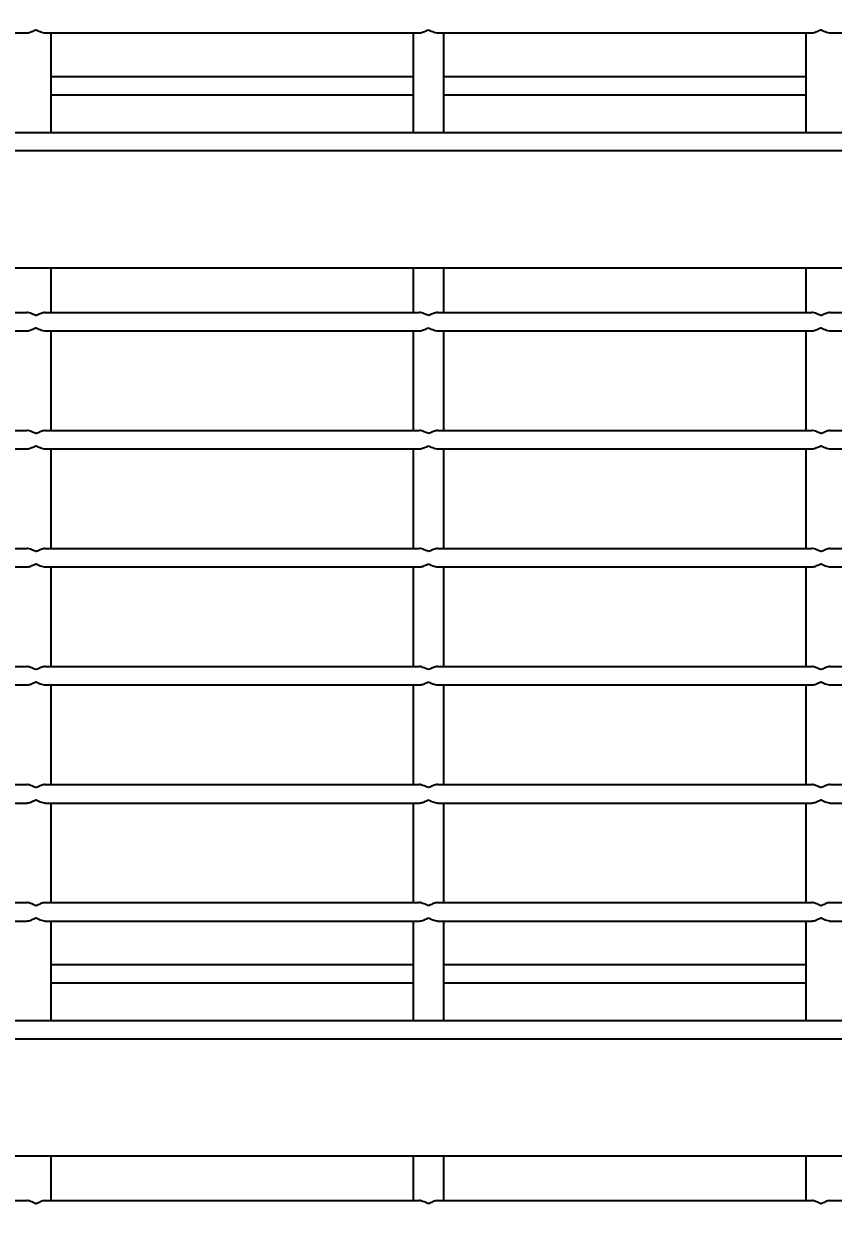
# Model space of a CAD drawing. Header units: millimetres. Extents: x 1293 to 41893, y 1011 to 26911.
# Drawn here: x 16609.7 to 16819.2, y 10884.1 to 11190.9 of the extents above; entities that cross this region are included whole.
import ezdxf

# ---------------------------------------------------------------- set-up
doc = ezdxf.new("R2010")
doc.units = ezdxf.units.MM
doc.header["$LTSCALE"] = 50
doc.layers.add('CAPA_1', color=7, linetype='Continuous')
doc.layers.add('PASILLOS', color=2, linetype='Continuous')
doc.styles.add('SLDTEXTSTYLE0', font='TXT', dxfattribs={"width": 0.75})
doc.dimstyles.new('SLDDIMSTYLE0', dxfattribs={"dimtxt": 100, "dimasz": 100, "dimexe": 0, "dimexo": 0.0625, "dimgap": 25, "dimtad": 2, "dimdec": 0, "dimrnd": 1e-09, "dimzin": 12, "dimdsep": 46, "dimtxsty": 'SLDTEXTSTYLE0', "dimsah": 1, "dimcen": 0.09, "dimadec": 0, "dimazin": 3, "dimtfac": 1, "dimtdec": 0, "dimtofl": 0, "dimtmove": 0, "dimatfit": 3, "dimfxl": 1, "dimfrac": 2, "dimtolj": 1, "dimtzin": 12, "dimarcsym": 0})

# ---------------------------------------------------------------- blocks, each defined once
blk = doc.blocks.new('_D_16')
at = {"layer": 'CAPA_1', "transparency": 16777216}
for p, q in [((18069.94, 13667.83), (18069.94, 9974.87)), ((7974.69, 13667.35), (7974.69, 9974.87)), ((7974.69, 10024.87), (18069.94, 10024.87))]:
    blk.add_line(p, q, dxfattribs=at)
for points in [[(7974.69, 10024.87), (8074.69, 10009.48), (8074.69, 10040.25)], [(18069.94, 10024.87), (17969.94, 10040.25), (17969.94, 10009.48)]]:
    blk.add_solid(points, dxfattribs=at)
at = {"layer": 'CAPA_1', "transparency": 16777216, "insert": (12837.59, 10153.77), "char_height": 100, "attachment_point": 1, "style": 'SLDTEXTSTYLE0'}
blk.add_mtext('10095', dxfattribs=at)

msp = doc.modelspace()

# ---------------------------------------------------------------- linework, layer by layer
at = {"layer": 'PASILLOS', "linetype": 'Continuous', "lineweight": 25}
for p, q in [((16513.6240732, 11188.5565597), (16610.4615732, 11188.5565597)), ((16615.2240732, 11188.5565597), (16712.0615732, 11188.5565597)), ((16616.8115732, 11162.7790597), (16616.8115732, 11188.5565597)), ((16710.4740732, 11188.5565597), (16710.4740732, 11162.7790597)), ((16716.8240732, 11188.5565597), (16813.6615732, 11188.5565597)), ((16718.4115732, 11162.7790597), (16718.4115732, 11188.5565597)), ((16812.0740732, 11188.5565597), (16812.0740732, 11162.7790597)), ((16818.4240732, 11188.5565597), (16915.2615732, 11188.5565597)), ((16616.8115732, 11177.2857267), (16710.4740732, 11177.2857267)), ((16718.4115732, 11177.2857267), (16812.0740732, 11177.2857267)), ((16616.8115732, 11172.5232267), (16710.4740732, 11172.5232267)), ((16718.4115732, 11172.5232267), (16812.0740732, 11172.5232267)), ((16513.6240732, 11162.7790597), (16610.4615732, 11162.7790597)), ((16610.4615732, 11162.7790597), (16615.2240732, 11162.7790597)), ((16615.2240732, 11162.7790597), (16712.0615732, 11162.7790597)), ((16712.0615732, 11162.7790597), (16716.8240732, 11162.7790597)), ((16716.8240732, 11162.7790597), (16813.6615732, 11162.7790597)), ((16813.6615732, 11162.7790597), (16818.4240732, 11162.7790597)), ((16818.4240732, 11162.7790597), (16915.2615732, 11162.7790597)), ((17041.4678232, 11158.0165597), (16285.8178232, 11158.0165597)), ((17041.4678232, 11127.6990597), (16285.8178232, 11127.6990597)), ((16616.8115732, 11116.2057267), (16616.8115732, 11127.6990597)), ((16710.4740732, 11127.6990597), (16710.4740732, 11116.2057267)), ((16718.4115732, 11116.2057267), (16718.4115732, 11127.6990597)), ((16812.0740732, 11127.6990597), (16812.0740732, 11116.2057267)), ((16513.6240732, 11116.2057267), (16610.4615732, 11116.2057267)), ((16615.2240732, 11116.2057267), (16712.0615732, 11116.2057267)), ((16716.8240732, 11116.2057267), (16813.6615732, 11116.2057267)), ((16818.4240732, 11116.2057267), (16915.2615732, 11116.2057267)), ((16513.6240732, 11111.4432267), (16610.4615732, 11111.4432267)), ((16615.2240732, 11111.4432267), (16712.0615732, 11111.4432267)), ((16616.8115732, 11085.6657267), (16616.8115732, 11111.4432267)), ((16710.4740732, 11111.4432267), (16710.4740732, 11085.6657267)), ((16716.8240732, 11111.4432267), (16813.6615732, 11111.4432267)), ((16718.4115732, 11085.6657267), (16718.4115732, 11111.4432267)), ((16812.0740732, 11111.4432267), (16812.0740732, 11085.6657267)), ((16818.4240732, 11111.4432267), (16915.2615732, 11111.4432267)), ((16513.6240732, 11085.6657267), (16610.4615732, 11085.6657267)), ((16615.2240732, 11085.6657267), (16712.0615732, 11085.6657267)), ((16716.8240732, 11085.6657267), (16813.6615732, 11085.6657267)), ((16818.4240732, 11085.6657267), (16915.2615732, 11085.6657267)), ((16513.6240732, 11080.9032267), (16610.4615732, 11080.9032267)), ((16615.2240732, 11080.9032267), (16712.0615732, 11080.9032267)), ((16616.8115732, 11055.1257267), (16616.8115732, 11080.9032267)), ((16710.4740732, 11080.9032267), (16710.4740732, 11055.1257267)), ((16716.8240732, 11080.9032267), (16813.6615732, 11080.9032267)), ((16718.4115732, 11055.1257267), (16718.4115732, 11080.9032267)), ((16812.0740732, 11080.9032267), (16812.0740732, 11055.1257267)), ((16818.4240732, 11080.9032267), (16915.2615732, 11080.9032267)), ((16513.6240732, 11055.1257267), (16610.4615732, 11055.1257267)), ((16615.2240732, 11055.1257267), (16712.0615732, 11055.1257267)), ((16716.8240732, 11055.1257267), (16813.6615732, 11055.1257267)), ((16818.4240732, 11055.1257267), (16915.2615732, 11055.1257267)), ((16513.6240732, 11050.3632267), (16610.4615732, 11050.3632267)), ((16615.2240732, 11050.3632267), (16712.0615732, 11050.3632267)), ((16616.8115732, 11024.5857267), (16616.8115732, 11050.3632267)), ((16710.4740732, 11050.3632267), (16710.4740732, 11024.5857267)), ((16716.8240732, 11050.3632267), (16813.6615732, 11050.3632267)), ((16718.4115732, 11024.5857267), (16718.4115732, 11050.3632267)), ((16812.0740732, 11050.3632267), (16812.0740732, 11024.5857267)), ((16818.4240732, 11050.3632267), (16915.2615732, 11050.3632267)), ((16513.6240732, 11024.5857267), (16610.4615732, 11024.5857267)), ((16615.2240732, 11024.5857267), (16712.0615732, 11024.5857267)), ((16716.8240732, 11024.5857267), (16813.6615732, 11024.5857267)), ((16818.4240732, 11024.5857267), (16915.2615732, 11024.5857267)), ((16513.6240732, 11019.8232267), (16610.4615732, 11019.8232267)), ((16615.2240732, 11019.8232267), (16712.0615732, 11019.8232267)), ((16616.8115732, 10994.0457267), (16616.8115732, 11019.8232267)), ((16710.4740732, 11019.8232267), (16710.4740732, 10994.0457267)), ((16716.8240732, 11019.8232267), (16813.6615732, 11019.8232267)), ((16718.4115732, 10994.0457267), (16718.4115732, 11019.8232267)), ((16812.0740732, 11019.8232267), (16812.0740732, 10994.0457267)), ((16818.4240732, 11019.8232267), (16915.2615732, 11019.8232267)), ((16513.6240732, 10994.0457267), (16610.4615732, 10994.0457267)), ((16615.2240732, 10994.0457267), (16712.0615732, 10994.0457267)), ((16716.8240732, 10994.0457267), (16813.6615732, 10994.0457267)), ((16818.4240732, 10994.0457267), (16915.2615732, 10994.0457267)), ((16513.6240732, 10989.2832267), (16610.4615732, 10989.2832267)), ((16615.2240732, 10989.2832267), (16712.0615732, 10989.2832267)), ((16616.8115732, 10963.5057267), (16616.8115732, 10989.2832267)), ((16710.4740732, 10989.2832267), (16710.4740732, 10963.5057267)), ((16716.8240732, 10989.2832267), (16813.6615732, 10989.2832267)), ((16718.4115732, 10963.5057267), (16718.4115732, 10989.2832267)), ((16812.0740732, 10989.2832267), (16812.0740732, 10963.5057267)), ((16818.4240732, 10989.2832267), (16915.2615732, 10989.2832267)), ((16513.6240732, 10963.5057267), (16610.4615732, 10963.5057267)), ((16615.2240732, 10963.5057267), (16712.0615732, 10963.5057267)), ((16716.8240732, 10963.5057267), (16813.6615732, 10963.5057267)), ((16818.4240732, 10963.5057267), (16915.2615732, 10963.5057267)), ((16513.6240732, 10958.7432267), (16610.4615732, 10958.7432267)), ((16615.2240732, 10958.7432267), (16712.0615732, 10958.7432267)), ((16616.8115732, 10932.9657267), (16616.8115732, 10958.7432267)), ((16710.4740732, 10958.7432267), (16710.4740732, 10932.9657267)), ((16716.8240732, 10958.7432267), (16813.6615732, 10958.7432267)), ((16718.4115732, 10932.9657267), (16718.4115732, 10958.7432267)), ((16812.0740732, 10958.7432267), (16812.0740732, 10932.9657267)), ((16818.4240732, 10958.7432267), (16915.2615732, 10958.7432267)), ((16616.8115732, 10947.4723938), (16710.4740732, 10947.4723938)), ((16718.4115732, 10947.4723938), (16812.0740732, 10947.4723938)), ((16616.8115732, 10942.7098938), (16710.4740732, 10942.7098938)), ((16718.4115732, 10942.7098938), (16812.0740732, 10942.7098938)), ((16513.6240732, 10932.9657267), (16610.4615732, 10932.9657267)), ((16610.4615732, 10932.9657267), (16615.2240732, 10932.9657267)), ((16615.2240732, 10932.9657267), (16712.0615732, 10932.9657267)), ((16712.0615732, 10932.9657267), (16716.8240732, 10932.9657267)), ((16716.8240732, 10932.9657267), (16813.6615732, 10932.9657267)), ((16813.6615732, 10932.9657267), (16818.4240732, 10932.9657267)), ((16818.4240732, 10932.9657267), (16915.2615732, 10932.9657267)), ((17041.4678232, 10928.2032267), (16285.8178232, 10928.2032267)), ((17041.4678232, 10897.8857267), (16285.8178232, 10897.8857267)), ((16616.8115732, 10886.3923938), (16616.8115732, 10897.8857267)), ((16710.4740732, 10897.8857267), (16710.4740732, 10886.3923938)), ((16718.4115732, 10886.3923938), (16718.4115732, 10897.8857267)), ((16812.0740732, 10897.8857267), (16812.0740732, 10886.3923938)), ((16513.6240732, 10886.3923938), (16610.4615732, 10886.3923938)), ((16615.2240732, 10886.3923938), (16712.0615732, 10886.3923938)), ((16716.8240732, 10886.3923938), (16813.6615732, 10886.3923938)), ((16818.4240732, 10886.3923938), (16915.2615732, 10886.3923938))]:
    msp.add_line(p, q, dxfattribs=at)
for points, knots in [([(16610.4615732, 11188.5565597), (16610.588376, 11188.5664018), (16611.0042281, 11188.5986793), (16611.8068173, 11188.8908904), (16612.4838178, 11189.1897508), (16612.8389892, 11189.348595), (16612.8428232, 11189.3503097)], [0, 0, 0, 0, 0.1723614537, 0.5652622384, 0.9953071929, 1, 1, 1, 1]), ([(16612.8428232, 11189.3503097), (16612.846657, 11189.3485951), (16613.3265646, 11189.1339738), (16614.039838, 11188.8155678), (16614.8238008, 11188.581051), (16615.1249339, 11188.5626257), (16615.2240732, 11188.5565597)], [0, 0, 0, 0, 0.0046971273, 0.5879730074, 0.8643521995, 1, 1, 1, 1]), ([(16712.0615732, 11188.5565597), (16712.188376, 11188.5664018), (16712.6042281, 11188.5986793), (16713.4068173, 11188.8908904), (16714.0838178, 11189.1897508), (16714.4389892, 11189.348595), (16714.4428232, 11189.3503097)], [0, 0, 0, 0, 0.1723614537, 0.5652622384, 0.9953071929, 1, 1, 1, 1]), ([(16714.4428232, 11189.3503097), (16714.446657, 11189.3485951), (16714.9265646, 11189.1339738), (16715.639838, 11188.8155678), (16716.4238008, 11188.581051), (16716.7249339, 11188.5626257), (16716.8240732, 11188.5565597)], [0, 0, 0, 0, 0.0046971273, 0.5879730075, 0.8643521995, 1, 1, 1, 1]), ([(16813.6615732, 11188.5565597), (16813.788376, 11188.5664018), (16814.2042281, 11188.5986793), (16815.0068173, 11188.8908904), (16815.6838178, 11189.1897508), (16816.0389892, 11189.348595), (16816.0428232, 11189.3503097)], [0, 0, 0, 0, 0.1723614537, 0.5652622384, 0.9953071929, 1, 1, 1, 1]), ([(16816.0428232, 11189.3503097), (16816.046657, 11189.3485951), (16816.5265646, 11189.1339738), (16817.239838, 11188.8155678), (16818.0238008, 11188.581051), (16818.3249339, 11188.5626257), (16818.4240732, 11188.5565597)], [0, 0, 0, 0, 0.0046971273, 0.5879730074, 0.8643521995, 1, 1, 1, 1]), ([(16612.8428232, 11115.4119767), (16612.8389893, 11115.4136913), (16612.3590818, 11115.6283126), (16611.6458083, 11115.9467186), (16610.8618455, 11116.1812354), (16610.5607124, 11116.1996607), (16610.4615732, 11116.2057267)], [0, 0, 0, 0, 0.00469712726, 0.58797300738, 0.86435219951, 1, 1, 1, 1]), ([(16615.2240732, 11116.2057267), (16615.0972703, 11116.1958846), (16614.6814182, 11116.1636071), (16613.878829, 11115.871396), (16613.2018285, 11115.5725356), (16612.8466571, 11115.4136914), (16612.8428232, 11115.4119767)], [0, 0, 0, 0, 0.1723614537, 0.5652622384, 0.9953071929, 1, 1, 1, 1]), ([(16714.4428232, 11115.4119767), (16714.4389893, 11115.4136913), (16713.9590818, 11115.6283126), (16713.2458083, 11115.9467186), (16712.4618455, 11116.1812354), (16712.1607124, 11116.1996607), (16712.0615732, 11116.2057267)], [0, 0, 0, 0, 0.0046971273, 0.5879730074, 0.8643521995, 1, 1, 1, 1]), ([(16716.8240732, 11116.2057267), (16716.6972703, 11116.1958846), (16716.2814182, 11116.1636071), (16715.478829, 11115.871396), (16714.8018285, 11115.5725356), (16714.4466571, 11115.4136914), (16714.4428232, 11115.4119767)], [0, 0, 0, 0, 0.1723614537, 0.5652622384, 0.9953071929, 1, 1, 1, 1]), ([(16816.0428232, 11115.4119767), (16816.0389893, 11115.4136913), (16815.5590818, 11115.6283126), (16814.8458083, 11115.9467186), (16814.0618455, 11116.1812354), (16813.7607124, 11116.1996607), (16813.6615732, 11116.2057267)], [0, 0, 0, 0, 0.0046971273, 0.5879730073, 0.8643521995, 1, 1, 1, 1]), ([(16818.4240732, 11116.2057267), (16818.2972703, 11116.1958846), (16817.8814182, 11116.1636071), (16817.078829, 11115.871396), (16816.4018285, 11115.5725356), (16816.0466571, 11115.4136914), (16816.0428232, 11115.4119767)], [0, 0, 0, 0, 0.1723614537, 0.5652622384, 0.9953071929, 1, 1, 1, 1]), ([(16610.4615732, 11111.4432267), (16610.588376, 11111.4530689), (16611.0042281, 11111.4853463), (16611.8068173, 11111.7775574), (16612.4838178, 11112.0764178), (16612.8389892, 11112.2352621), (16612.8428232, 11112.2369767)], [0, 0, 0, 0, 0.1723614537, 0.5652622384, 0.9953071929, 1, 1, 1, 1]), ([(16612.8428232, 11112.2369767), (16612.846657, 11112.2352622), (16613.3265646, 11112.0206408), (16614.039838, 11111.7022349), (16614.8238008, 11111.467718), (16615.1249339, 11111.4492927), (16615.2240732, 11111.4432267)], [0, 0, 0, 0, 0.0046971273, 0.5879730074, 0.8643521995, 1, 1, 1, 1]), ([(16712.0615732, 11111.4432267), (16712.188376, 11111.4530689), (16712.6042281, 11111.4853463), (16713.4068173, 11111.7775574), (16714.0838178, 11112.0764178), (16714.4389892, 11112.2352621), (16714.4428232, 11112.2369767)], [0, 0, 0, 0, 0.1723614537, 0.5652622384, 0.9953071929, 1, 1, 1, 1]), ([(16714.4428232, 11112.2369767), (16714.446657, 11112.2352622), (16714.9265646, 11112.0206408), (16715.639838, 11111.7022349), (16716.4238008, 11111.467718), (16716.7249339, 11111.4492927), (16716.8240732, 11111.4432267)], [0, 0, 0, 0, 0.0046971273, 0.5879730075, 0.8643521995, 1, 1, 1, 1]), ([(16813.6615732, 11111.4432267), (16813.788376, 11111.4530689), (16814.2042281, 11111.4853463), (16815.0068173, 11111.7775574), (16815.6838178, 11112.0764178), (16816.0389892, 11112.2352621), (16816.0428232, 11112.2369767)], [0, 0, 0, 0, 0.1723614537, 0.5652622384, 0.9953071929, 1, 1, 1, 1]), ([(16816.0428232, 11112.2369767), (16816.046657, 11112.2352622), (16816.5265646, 11112.0206408), (16817.239838, 11111.7022349), (16818.0238008, 11111.467718), (16818.3249339, 11111.4492927), (16818.4240732, 11111.4432267)], [0, 0, 0, 0, 0.0046971273, 0.5879730074, 0.8643521995, 1, 1, 1, 1]), ([(16612.8428232, 11084.8719767), (16612.8389893, 11084.8736913), (16612.3590818, 11085.0883126), (16611.6458083, 11085.4067186), (16610.8618455, 11085.6412354), (16610.5607124, 11085.6596607), (16610.4615732, 11085.6657267)], [0, 0, 0, 0, 0.0046971273, 0.5879730074, 0.8643521995, 1, 1, 1, 1]), ([(16615.2240732, 11085.6657267), (16615.0972703, 11085.6558846), (16614.6814182, 11085.6236071), (16613.878829, 11085.331396), (16613.2018285, 11085.0325356), (16612.8466571, 11084.8736914), (16612.8428232, 11084.8719767)], [0, 0, 0, 0, 0.1723614537, 0.5652622384, 0.9953071929, 1, 1, 1, 1]), ([(16714.4428232, 11084.8719767), (16714.4389893, 11084.8736913), (16713.9590818, 11085.0883126), (16713.2458083, 11085.4067186), (16712.4618455, 11085.6412354), (16712.1607124, 11085.6596607), (16712.0615732, 11085.6657267)], [0, 0, 0, 0, 0.0046971273, 0.5879730074, 0.8643521995, 1, 1, 1, 1]), ([(16716.8240732, 11085.6657267), (16716.6972703, 11085.6558846), (16716.2814182, 11085.6236071), (16715.478829, 11085.331396), (16714.8018285, 11085.0325356), (16714.4466571, 11084.8736914), (16714.4428232, 11084.8719767)], [0, 0, 0, 0, 0.17236145372, 0.56526223842, 0.99530719289, 1, 1, 1, 1]), ([(16816.0428232, 11084.8719767), (16816.0389893, 11084.8736913), (16815.5590818, 11085.0883126), (16814.8458083, 11085.4067186), (16814.0618455, 11085.6412354), (16813.7607124, 11085.6596607), (16813.6615732, 11085.6657267)], [0, 0, 0, 0, 0.0046971273, 0.5879730073, 0.8643521995, 1, 1, 1, 1]), ([(16818.4240732, 11085.6657267), (16818.2972703, 11085.6558846), (16817.8814182, 11085.6236071), (16817.078829, 11085.331396), (16816.4018285, 11085.0325356), (16816.0466571, 11084.8736914), (16816.0428232, 11084.8719767)], [0, 0, 0, 0, 0.1723614537, 0.5652622384, 0.9953071929, 1, 1, 1, 1]), ([(16610.4615732, 11080.9032267), (16610.588376, 11080.9130689), (16611.0042281, 11080.9453463), (16611.8068173, 11081.2375574), (16612.4838178, 11081.5364178), (16612.8389892, 11081.6952621), (16612.8428232, 11081.6969767)], [0, 0, 0, 0, 0.1723614537, 0.5652622384, 0.9953071929, 1, 1, 1, 1]), ([(16612.8428232, 11081.6969767), (16612.846657, 11081.6952622), (16613.3265646, 11081.4806408), (16614.039838, 11081.1622349), (16614.8238008, 11080.927718), (16615.1249339, 11080.9092927), (16615.2240732, 11080.9032267)], [0, 0, 0, 0, 0.0046971273, 0.5879730074, 0.8643521995, 1, 1, 1, 1]), ([(16712.0615732, 11080.9032267), (16712.188376, 11080.9130689), (16712.6042281, 11080.9453463), (16713.4068173, 11081.2375574), (16714.0838178, 11081.5364178), (16714.4389892, 11081.6952621), (16714.4428232, 11081.6969767)], [0, 0, 0, 0, 0.1723614537, 0.5652622384, 0.9953071929, 1, 1, 1, 1]), ([(16714.4428232, 11081.6969767), (16714.446657, 11081.6952622), (16714.9265646, 11081.4806408), (16715.639838, 11081.1622349), (16716.4238008, 11080.927718), (16716.7249339, 11080.9092927), (16716.8240732, 11080.9032267)], [0, 0, 0, 0, 0.0046971273, 0.5879730075, 0.8643521995, 1, 1, 1, 1]), ([(16813.6615732, 11080.9032267), (16813.788376, 11080.9130689), (16814.2042281, 11080.9453463), (16815.0068173, 11081.2375574), (16815.6838178, 11081.5364178), (16816.0389892, 11081.6952621), (16816.0428232, 11081.6969767)], [0, 0, 0, 0, 0.1723614537, 0.5652622384, 0.9953071929, 1, 1, 1, 1]), ([(16816.0428232, 11081.6969767), (16816.046657, 11081.6952622), (16816.5265646, 11081.4806408), (16817.239838, 11081.1622349), (16818.0238008, 11080.927718), (16818.3249339, 11080.9092927), (16818.4240732, 11080.9032267)], [0, 0, 0, 0, 0.0046971273, 0.5879730074, 0.8643521995, 1, 1, 1, 1]), ([(16612.8428232, 11054.3319767), (16612.8389893, 11054.3336913), (16612.3590818, 11054.5483126), (16611.6458083, 11054.8667186), (16610.8618455, 11055.1012354), (16610.5607124, 11055.1196607), (16610.4615732, 11055.1257267)], [0, 0, 0, 0, 0.0046971273, 0.5879730074, 0.8643521995, 1, 1, 1, 1]), ([(16615.2240732, 11055.1257267), (16615.0972703, 11055.1158846), (16614.6814182, 11055.0836071), (16613.878829, 11054.791396), (16613.2018285, 11054.4925356), (16612.8466571, 11054.3336914), (16612.8428232, 11054.3319767)], [0, 0, 0, 0, 0.1723614537, 0.5652622384, 0.9953071929, 1, 1, 1, 1]), ([(16714.4428232, 11054.3319767), (16714.4389893, 11054.3336913), (16713.9590818, 11054.5483126), (16713.2458083, 11054.8667186), (16712.4618455, 11055.1012354), (16712.1607124, 11055.1196607), (16712.0615732, 11055.1257267)], [0, 0, 0, 0, 0.0046971273, 0.5879730074, 0.8643521995, 1, 1, 1, 1]), ([(16716.8240732, 11055.1257267), (16716.6972703, 11055.1158846), (16716.2814182, 11055.0836071), (16715.478829, 11054.791396), (16714.8018285, 11054.4925356), (16714.4466571, 11054.3336914), (16714.4428232, 11054.3319767)], [0, 0, 0, 0, 0.1723614537, 0.5652622384, 0.9953071929, 1, 1, 1, 1]), ([(16816.0428232, 11054.3319767), (16816.0389893, 11054.3336913), (16815.5590818, 11054.5483126), (16814.8458083, 11054.8667186), (16814.0618455, 11055.1012354), (16813.7607124, 11055.1196607), (16813.6615732, 11055.1257267)], [0, 0, 0, 0, 0.0046971273, 0.5879730073, 0.8643521995, 1, 1, 1, 1]), ([(16818.4240732, 11055.1257267), (16818.2972703, 11055.1158846), (16817.8814182, 11055.0836071), (16817.078829, 11054.791396), (16816.4018285, 11054.4925356), (16816.0466571, 11054.3336914), (16816.0428232, 11054.3319767)], [0, 0, 0, 0, 0.1723614537, 0.5652622384, 0.9953071929, 1, 1, 1, 1]), ([(16610.4615732, 11050.3632267), (16610.588376, 11050.3730689), (16611.0042281, 11050.4053463), (16611.8068173, 11050.6975574), (16612.4838178, 11050.9964178), (16612.8389892, 11051.1552621), (16612.8428232, 11051.1569767)], [0, 0, 0, 0, 0.1723614537, 0.5652622384, 0.9953071929, 1, 1, 1, 1]), ([(16612.8428232, 11051.1569767), (16612.846657, 11051.1552622), (16613.3265646, 11050.9406408), (16614.039838, 11050.6222349), (16614.8238008, 11050.387718), (16615.1249339, 11050.3692927), (16615.2240732, 11050.3632267)], [0, 0, 0, 0, 0.00469712726, 0.58797300742, 0.86435219951, 1, 1, 1, 1]), ([(16712.0615732, 11050.3632267), (16712.188376, 11050.3730689), (16712.6042281, 11050.4053463), (16713.4068173, 11050.6975574), (16714.0838178, 11050.9964178), (16714.4389892, 11051.1552621), (16714.4428232, 11051.1569767)], [0, 0, 0, 0, 0.17236145373, 0.56526223843, 0.99530719289, 1, 1, 1, 1]), ([(16714.4428232, 11051.1569767), (16714.446657, 11051.1552622), (16714.9265646, 11050.9406408), (16715.639838, 11050.6222349), (16716.4238008, 11050.387718), (16716.7249339, 11050.3692927), (16716.8240732, 11050.3632267)], [0, 0, 0, 0, 0.00469712726, 0.58797300745, 0.86435219952, 1, 1, 1, 1]), ([(16813.6615732, 11050.3632267), (16813.788376, 11050.3730689), (16814.2042281, 11050.4053463), (16815.0068173, 11050.6975574), (16815.6838178, 11050.9964178), (16816.0389892, 11051.1552621), (16816.0428232, 11051.1569767)], [0, 0, 0, 0, 0.17236145371, 0.5652622384, 0.99530719289, 1, 1, 1, 1]), ([(16816.0428232, 11051.1569767), (16816.046657, 11051.1552622), (16816.5265646, 11050.9406408), (16817.239838, 11050.6222349), (16818.0238008, 11050.387718), (16818.3249339, 11050.3692927), (16818.4240732, 11050.3632267)], [0, 0, 0, 0, 0.0046971273, 0.5879730074, 0.8643521995, 1, 1, 1, 1]), ([(16612.8428232, 11023.7919767), (16612.8389893, 11023.7936913), (16612.3590818, 11024.0083126), (16611.6458083, 11024.3267186), (16610.8618455, 11024.5612354), (16610.5607124, 11024.5796607), (16610.4615732, 11024.5857267)], [0, 0, 0, 0, 0.0046971273, 0.5879730074, 0.8643521995, 1, 1, 1, 1]), ([(16615.2240732, 11024.5857267), (16615.0972703, 11024.5758846), (16614.6814182, 11024.5436071), (16613.878829, 11024.251396), (16613.2018285, 11023.9525356), (16612.8466571, 11023.7936914), (16612.8428232, 11023.7919767)], [0, 0, 0, 0, 0.1723614537, 0.5652622384, 0.9953071929, 1, 1, 1, 1]), ([(16714.4428232, 11023.7919767), (16714.4389893, 11023.7936913), (16713.9590818, 11024.0083126), (16713.2458083, 11024.3267186), (16712.4618455, 11024.5612354), (16712.1607124, 11024.5796607), (16712.0615732, 11024.5857267)], [0, 0, 0, 0, 0.0046971273, 0.5879730074, 0.8643521995, 1, 1, 1, 1]), ([(16716.8240732, 11024.5857267), (16716.6972703, 11024.5758846), (16716.2814182, 11024.5436071), (16715.478829, 11024.251396), (16714.8018285, 11023.9525356), (16714.4466571, 11023.7936914), (16714.4428232, 11023.7919767)], [0, 0, 0, 0, 0.1723614537, 0.5652622384, 0.9953071929, 1, 1, 1, 1]), ([(16816.0428232, 11023.7919767), (16816.0389893, 11023.7936913), (16815.5590818, 11024.0083126), (16814.8458083, 11024.3267186), (16814.0618455, 11024.5612354), (16813.7607124, 11024.5796607), (16813.6615732, 11024.5857267)], [0, 0, 0, 0, 0.0046971273, 0.5879730073, 0.8643521995, 1, 1, 1, 1]), ([(16818.4240732, 11024.5857267), (16818.2972703, 11024.5758846), (16817.8814182, 11024.5436071), (16817.078829, 11024.251396), (16816.4018285, 11023.9525356), (16816.0466571, 11023.7936914), (16816.0428232, 11023.7919767)], [0, 0, 0, 0, 0.1723614537, 0.5652622384, 0.9953071929, 1, 1, 1, 1]), ([(16610.4615732, 11019.8232267), (16610.588376, 11019.8330689), (16611.0042281, 11019.8653463), (16611.8068173, 11020.1575574), (16612.4838178, 11020.4564178), (16612.8389892, 11020.6152621), (16612.8428232, 11020.6169767)], [0, 0, 0, 0, 0.1723614537, 0.5652622384, 0.9953071929, 1, 1, 1, 1]), ([(16612.8428232, 11020.6169767), (16612.846657, 11020.6152622), (16613.3265646, 11020.4006408), (16614.039838, 11020.0822349), (16614.8238008, 11019.847718), (16615.1249339, 11019.8292927), (16615.2240732, 11019.8232267)], [0, 0, 0, 0, 0.00469712726, 0.58797300742, 0.86435219951, 1, 1, 1, 1]), ([(16712.0615732, 11019.8232267), (16712.188376, 11019.8330689), (16712.6042281, 11019.8653463), (16713.4068173, 11020.1575574), (16714.0838178, 11020.4564178), (16714.4389892, 11020.6152621), (16714.4428232, 11020.6169767)], [0, 0, 0, 0, 0.1723614537, 0.5652622384, 0.9953071929, 1, 1, 1, 1]), ([(16714.4428232, 11020.6169767), (16714.446657, 11020.6152622), (16714.9265646, 11020.4006408), (16715.639838, 11020.0822349), (16716.4238008, 11019.847718), (16716.7249339, 11019.8292927), (16716.8240732, 11019.8232267)], [0, 0, 0, 0, 0.0046971273, 0.5879730075, 0.8643521995, 1, 1, 1, 1]), ([(16813.6615732, 11019.8232267), (16813.788376, 11019.8330689), (16814.2042281, 11019.8653463), (16815.0068173, 11020.1575574), (16815.6838178, 11020.4564178), (16816.0389892, 11020.6152621), (16816.0428232, 11020.6169767)], [0, 0, 0, 0, 0.1723614537, 0.5652622384, 0.9953071929, 1, 1, 1, 1]), ([(16816.0428232, 11020.6169767), (16816.046657, 11020.6152622), (16816.5265646, 11020.4006408), (16817.239838, 11020.0822349), (16818.0238008, 11019.847718), (16818.3249339, 11019.8292927), (16818.4240732, 11019.8232267)], [0, 0, 0, 0, 0.0046971273, 0.5879730074, 0.8643521995, 1, 1, 1, 1]), ([(16612.8428232, 10993.2519767), (16612.8389893, 10993.2536913), (16612.3590818, 10993.4683126), (16611.6458083, 10993.7867186), (16610.8618455, 10994.0212354), (16610.5607124, 10994.0396607), (16610.4615732, 10994.0457267)], [0, 0, 0, 0, 0.0046971273, 0.5879730074, 0.8643521995, 1, 1, 1, 1]), ([(16615.2240732, 10994.0457267), (16615.0972703, 10994.0358846), (16614.6814182, 10994.0036071), (16613.878829, 10993.711396), (16613.2018285, 10993.4125356), (16612.8466571, 10993.2536914), (16612.8428232, 10993.2519767)], [0, 0, 0, 0, 0.1723614537, 0.5652622384, 0.9953071929, 1, 1, 1, 1]), ([(16714.4428232, 10993.2519767), (16714.4389893, 10993.2536913), (16713.9590818, 10993.4683126), (16713.2458083, 10993.7867186), (16712.4618455, 10994.0212354), (16712.1607124, 10994.0396607), (16712.0615732, 10994.0457267)], [0, 0, 0, 0, 0.0046971273, 0.5879730074, 0.8643521995, 1, 1, 1, 1]), ([(16716.8240732, 10994.0457267), (16716.6972703, 10994.0358846), (16716.2814182, 10994.0036071), (16715.478829, 10993.711396), (16714.8018285, 10993.4125356), (16714.4466571, 10993.2536914), (16714.4428232, 10993.2519767)], [0, 0, 0, 0, 0.1723614537, 0.5652622384, 0.9953071929, 1, 1, 1, 1]), ([(16816.0428232, 10993.2519767), (16816.0389893, 10993.2536913), (16815.5590818, 10993.4683126), (16814.8458083, 10993.7867186), (16814.0618455, 10994.0212354), (16813.7607124, 10994.0396607), (16813.6615732, 10994.0457267)], [0, 0, 0, 0, 0.0046971273, 0.5879730073, 0.8643521995, 1, 1, 1, 1]), ([(16818.4240732, 10994.0457267), (16818.2972703, 10994.0358846), (16817.8814182, 10994.0036071), (16817.078829, 10993.711396), (16816.4018285, 10993.4125356), (16816.0466571, 10993.2536914), (16816.0428232, 10993.2519767)], [0, 0, 0, 0, 0.1723614537, 0.5652622384, 0.9953071929, 1, 1, 1, 1]), ([(16610.4615732, 10989.2832267), (16610.588376, 10989.2930689), (16611.0042281, 10989.3253463), (16611.8068173, 10989.6175574), (16612.4838178, 10989.9164178), (16612.8389892, 10990.0752621), (16612.8428232, 10990.0769767)], [0, 0, 0, 0, 0.1723614537, 0.5652622384, 0.9953071929, 1, 1, 1, 1]), ([(16612.8428232, 10990.0769767), (16612.846657, 10990.0752622), (16613.3265646, 10989.8606408), (16614.039838, 10989.5422349), (16614.8238008, 10989.307718), (16615.1249339, 10989.2892927), (16615.2240732, 10989.2832267)], [0, 0, 0, 0, 0.0046971273, 0.5879730074, 0.8643521995, 1, 1, 1, 1]), ([(16712.0615732, 10989.2832267), (16712.188376, 10989.2930689), (16712.6042281, 10989.3253463), (16713.4068173, 10989.6175574), (16714.0838178, 10989.9164178), (16714.4389892, 10990.0752621), (16714.4428232, 10990.0769767)], [0, 0, 0, 0, 0.1723614537, 0.5652622384, 0.9953071929, 1, 1, 1, 1]), ([(16714.4428232, 10990.0769767), (16714.446657, 10990.0752622), (16714.9265646, 10989.8606408), (16715.639838, 10989.5422349), (16716.4238008, 10989.307718), (16716.7249339, 10989.2892927), (16716.8240732, 10989.2832267)], [0, 0, 0, 0, 0.0046971273, 0.5879730075, 0.8643521995, 1, 1, 1, 1]), ([(16813.6615732, 10989.2832267), (16813.788376, 10989.2930689), (16814.2042281, 10989.3253463), (16815.0068173, 10989.6175574), (16815.6838178, 10989.9164178), (16816.0389892, 10990.0752621), (16816.0428232, 10990.0769767)], [0, 0, 0, 0, 0.1723614537, 0.5652622384, 0.9953071929, 1, 1, 1, 1]), ([(16816.0428232, 10990.0769767), (16816.046657, 10990.0752622), (16816.5265646, 10989.8606408), (16817.239838, 10989.5422349), (16818.0238008, 10989.307718), (16818.3249339, 10989.2892927), (16818.4240732, 10989.2832267)], [0, 0, 0, 0, 0.0046971273, 0.5879730074, 0.8643521995, 1, 1, 1, 1]), ([(16612.8428232, 10962.7119767), (16612.8389893, 10962.7136913), (16612.3590818, 10962.9283126), (16611.6458083, 10963.2467186), (16610.8618455, 10963.4812354), (16610.5607124, 10963.4996607), (16610.4615732, 10963.5057267)], [0, 0, 0, 0, 0.00469712726, 0.58797300738, 0.86435219951, 1, 1, 1, 1]), ([(16615.2240732, 10963.5057267), (16615.0972703, 10963.4958846), (16614.6814182, 10963.4636071), (16613.878829, 10963.171396), (16613.2018285, 10962.8725356), (16612.8466571, 10962.7136914), (16612.8428232, 10962.7119767)], [0, 0, 0, 0, 0.1723614537, 0.5652622384, 0.9953071929, 1, 1, 1, 1]), ([(16714.4428232, 10962.7119767), (16714.4389893, 10962.7136913), (16713.9590818, 10962.9283126), (16713.2458083, 10963.2467186), (16712.4618455, 10963.4812354), (16712.1607124, 10963.4996607), (16712.0615732, 10963.5057267)], [0, 0, 0, 0, 0.0046971273, 0.5879730074, 0.8643521995, 1, 1, 1, 1]), ([(16716.8240732, 10963.5057267), (16716.6972703, 10963.4958846), (16716.2814182, 10963.4636071), (16715.478829, 10963.171396), (16714.8018285, 10962.8725356), (16714.4466571, 10962.7136914), (16714.4428232, 10962.7119767)], [0, 0, 0, 0, 0.1723614537, 0.5652622384, 0.9953071929, 1, 1, 1, 1]), ([(16816.0428232, 10962.7119767), (16816.0389893, 10962.7136913), (16815.5590818, 10962.9283126), (16814.8458083, 10963.2467186), (16814.0618455, 10963.4812354), (16813.7607124, 10963.4996607), (16813.6615732, 10963.5057267)], [0, 0, 0, 0, 0.0046971273, 0.5879730073, 0.8643521995, 1, 1, 1, 1]), ([(16818.4240732, 10963.5057267), (16818.2972703, 10963.4958846), (16817.8814182, 10963.4636071), (16817.078829, 10963.171396), (16816.4018285, 10962.8725356), (16816.0466571, 10962.7136914), (16816.0428232, 10962.7119767)], [0, 0, 0, 0, 0.1723614537, 0.5652622384, 0.9953071929, 1, 1, 1, 1]), ([(16610.4615732, 10958.7432267), (16610.588376, 10958.7530689), (16611.0042281, 10958.7853463), (16611.8068173, 10959.0775574), (16612.4838178, 10959.3764178), (16612.8389892, 10959.5352621), (16612.8428232, 10959.5369767)], [0, 0, 0, 0, 0.1723614537, 0.5652622384, 0.9953071929, 1, 1, 1, 1]), ([(16612.8428232, 10959.5369767), (16612.846657, 10959.5352622), (16613.3265646, 10959.3206408), (16614.039838, 10959.0022349), (16614.8238008, 10958.767718), (16615.1249339, 10958.7492927), (16615.2240732, 10958.7432267)], [0, 0, 0, 0, 0.0046971273, 0.5879730074, 0.8643521995, 1, 1, 1, 1]), ([(16712.0615732, 10958.7432267), (16712.188376, 10958.7530689), (16712.6042281, 10958.7853463), (16713.4068173, 10959.0775574), (16714.0838178, 10959.3764178), (16714.4389892, 10959.5352621), (16714.4428232, 10959.5369767)], [0, 0, 0, 0, 0.1723614537, 0.5652622384, 0.9953071929, 1, 1, 1, 1]), ([(16714.4428232, 10959.5369767), (16714.446657, 10959.5352622), (16714.9265646, 10959.3206408), (16715.639838, 10959.0022349), (16716.4238008, 10958.767718), (16716.7249339, 10958.7492927), (16716.8240732, 10958.7432267)], [0, 0, 0, 0, 0.00469712726, 0.58797300745, 0.86435219952, 1, 1, 1, 1]), ([(16813.6615732, 10958.7432267), (16813.788376, 10958.7530689), (16814.2042281, 10958.7853463), (16815.0068173, 10959.0775574), (16815.6838178, 10959.3764178), (16816.0389892, 10959.5352621), (16816.0428232, 10959.5369767)], [0, 0, 0, 0, 0.1723614537, 0.5652622384, 0.9953071929, 1, 1, 1, 1]), ([(16816.0428232, 10959.5369767), (16816.046657, 10959.5352622), (16816.5265646, 10959.3206408), (16817.239838, 10959.0022349), (16818.0238008, 10958.767718), (16818.3249339, 10958.7492927), (16818.4240732, 10958.7432267)], [0, 0, 0, 0, 0.0046971273, 0.5879730074, 0.8643521995, 1, 1, 1, 1]), ([(16612.8428232, 10885.5986438), (16612.8389893, 10885.6003583), (16612.3590818, 10885.8149797), (16611.6458083, 10886.1333856), (16610.8618455, 10886.3679025), (16610.5607124, 10886.3863278), (16610.4615732, 10886.3923938)], [0, 0, 0, 0, 0.0046971273, 0.5879730074, 0.8643521995, 1, 1, 1, 1]), ([(16615.2240732, 10886.3923938), (16615.0972703, 10886.3825516), (16614.6814182, 10886.3502742), (16613.878829, 10886.0580631), (16613.2018285, 10885.7592027), (16612.8466571, 10885.6003584), (16612.8428232, 10885.5986438)], [0, 0, 0, 0, 0.1723614537, 0.5652622384, 0.9953071929, 1, 1, 1, 1]), ([(16714.4428232, 10885.5986438), (16714.4389893, 10885.6003583), (16713.9590818, 10885.8149797), (16713.2458083, 10886.1333856), (16712.4618455, 10886.3679025), (16712.1607124, 10886.3863278), (16712.0615732, 10886.3923938)], [0, 0, 0, 0, 0.0046971273, 0.5879730074, 0.8643521995, 1, 1, 1, 1]), ([(16716.8240732, 10886.3923938), (16716.6972703, 10886.3825516), (16716.2814182, 10886.3502742), (16715.478829, 10886.0580631), (16714.8018285, 10885.7592027), (16714.4466571, 10885.6003584), (16714.4428232, 10885.5986438)], [0, 0, 0, 0, 0.1723614537, 0.5652622384, 0.9953071929, 1, 1, 1, 1]), ([(16816.0428232, 10885.5986438), (16816.0389893, 10885.6003583), (16815.5590818, 10885.8149797), (16814.8458083, 10886.1333856), (16814.0618455, 10886.3679025), (16813.7607124, 10886.3863278), (16813.6615732, 10886.3923938)], [0, 0, 0, 0, 0.00469712726, 0.58797300734, 0.86435219951, 1, 1, 1, 1]), ([(16818.4240732, 10886.3923938), (16818.2972703, 10886.3825516), (16817.8814182, 10886.3502742), (16817.078829, 10886.0580631), (16816.4018285, 10885.7592027), (16816.0466571, 10885.6003584), (16816.0428232, 10885.5986438)], [0, 0, 0, 0, 0.1723614537, 0.5652622384, 0.9953071929, 1, 1, 1, 1])]:
    msp.add_open_spline(points, degree=3, knots=knots, dxfattribs=at)

# ---------------------------------------------------------------- dimensions: what is measured, and where the dimension line sits
at = {"layer": 'CAPA_1'}
dim = msp.add_linear_dim(base=(18069.9378232, 10024.8657267), p1=(7974.6878232, 13730.853389), p2=(18069.9378232, 13731.328389), dimstyle='SLDDIMSTYLE0', dxfattribs=at)
dim.commit()
dim.dimension.update_dxf_attribs({"geometry": '_D_16', "text_midpoint": (13022.3128232, 10024.8657267), "dimtype": 160})

doc.saveas('drawing.dxf')
